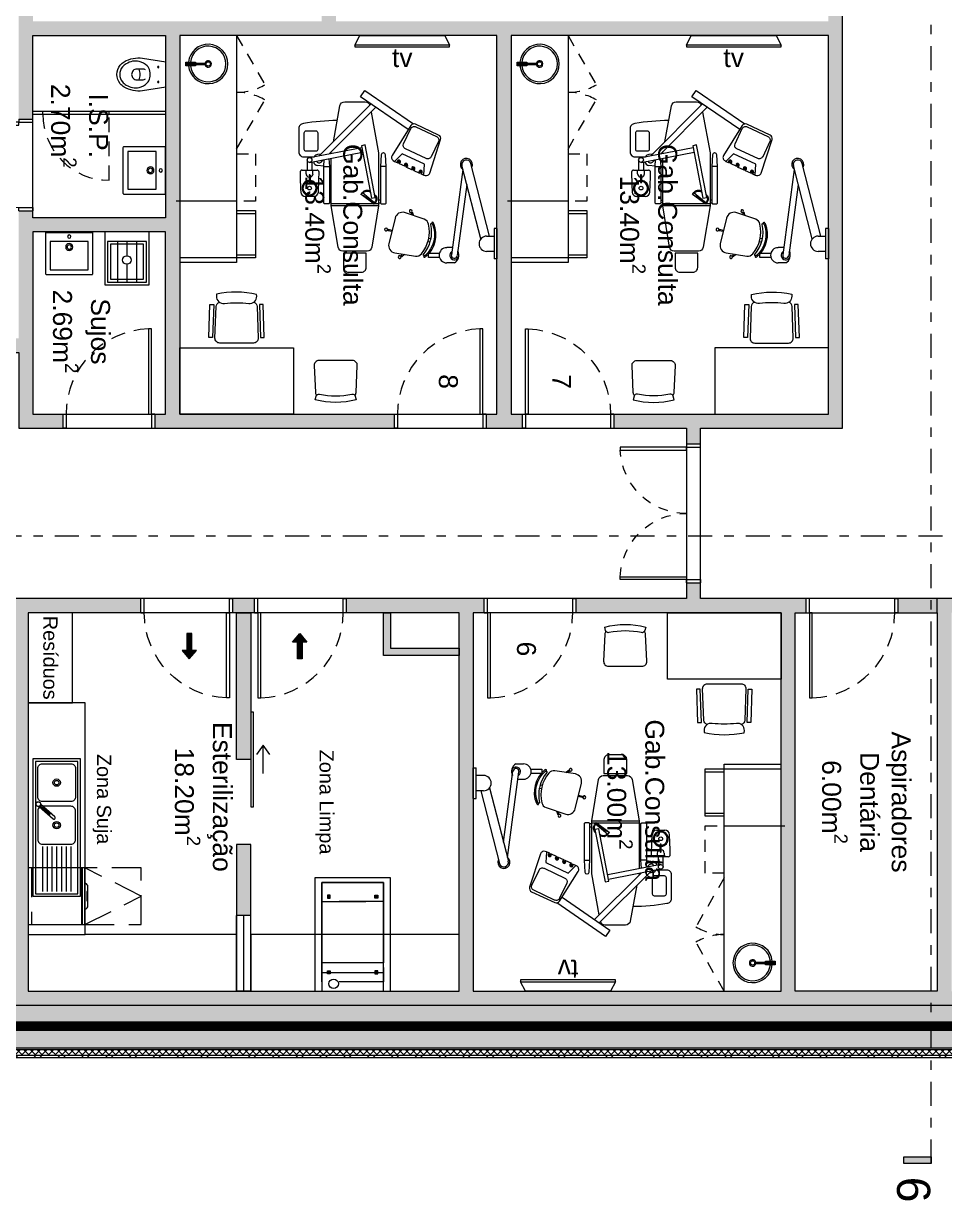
# Model space of a CAD drawing. Header units: metres. Extents: x 83 to 133, y -243 to -94.
# Drawn here: x 98.48 to 108.21, y -150.85 to -138.41 of the extents above; entities that cross this region are included whole.
import ezdxf

# ---------------------------------------------------------------- set-up
doc = ezdxf.new("R2010")
doc.units = ezdxf.units.M
for name, pattern in [('08-128-Piso06_struct$0$HIDDEN', [0.375, 0.25, -0.125]), ('ACAD_ISO03W100', [30, 12, -18]), ('DASHDOT', [25.4, 12.7, -6.35, 0, -6.35]), ('HIDDEN', [2.325005, 1.550003, -0.775002]), ('HIDDEN2', [4.7625, 3.175, -1.5875])]:
    doc.linetypes.add(name, pattern=pattern)
doc.layers.get('0').update_dxf_attribs({"lineweight": 5})
for name, color, linetype, lineweight in [('ARQ Sanitários', 21, 'Continuous', 5), ('ARQ. Equipamento', 153, 'Continuous', 5), ('ARQ. Mobiliário', 33, 'Continuous', 5), ('ARQ_Carpintarias', 6, 'Continuous', 5), ('ARQ_Fenolicos', 132, 'Continuous', 5), ('ARQ_Legendas', 41, 'Continuous', 5), ('ARQ_Legendas Auto', 41, 'Continuous', 5), ('ARQ_Legendas sinalética', 71, 'Continuous', 5), ('ARQ_Mobiliario', 21, 'Continuous', 5), ('ARQ_Mobiliario GTS', 21, 'Continuous', 5), ('ARQ_Pladur', 1, 'Continuous', 5), ('ARQ_Tramas Pladur', 253, 'Continuous', 5), ('ARQ_Vidro', 141, 'Continuous', 5), ('ARQ_Vista', 8, 'Continuous', 5), ('BASE', 7, 'Continuous', 5), ('FOLHA', 15, 'Continuous', 5), ('PLADUR', 1, 'Continuous', 5), ('VISTA', 8, 'Continuous', 5)]:
    doc.layers.add(name, color=color, linetype=linetype, lineweight=lineweight)
doc.styles.get("Standard").update_dxf_attribs({"font": 'arial.ttf'})

# ---------------------------------------------------------------- blocks, each defined once
blk = doc.blocks.new('TS ST_BASE')
at = {"true_color": 0x323232}
blk.add_hatch(color=250, dxfattribs=at).paths.add_polyline_path([(130.981, -149.235), (130.981, -148.785), (85.803, -148.785), (85.803, -149.235), (105.857, -149.235)])
at = {"true_color": 0x808080}
h = blk.add_hatch(dxfattribs=at)
h.set_pattern_fill('FP_8', color=8, style=0, pattern_type=2)
h.set_pattern_definition([(0, (0, 0), (0.1016, 0.0254), [0.00838, -0.06782, 0.00838, -0.06782, -0.4064]), (0, (0, 0), (0.1016, 0.0254), [-0.1524, 0.00838, -0.14402, 0.00838, -0.06782, -0.1778]), (0, (0, 0), (0.1016, 0.0254), [-0.381, 0.00838, -0.04242, 0.00838, -0.11862]), (120, (0.0381, 0.0127), (-0.0727970453, 0.075288181), [0.00838, -0.06782, 0.00838, -0.06782, -0.4064]), (120, (0.0381, 0.0127), (-0.0727970453, 0.075288181), [-0.1524, 0.00838, -0.14402, 0.00838, -0.06782, -0.1778]), (120, (0.0381, 0.0127), (-0.0727970453, 0.075288181), [-0.381, 0.00838, -0.04242, 0.00838, -0.11862]), (240, (0.0508, 0.0635), (-0.0288029547, -0.100688181), [0.00838, -0.06782, 0.00838, -0.06782, -0.4064]), (240, (0.0508, 0.0635), (-0.0288029547, -0.100688181), [-0.1524, 0.00838, -0.14402, 0.00838, -0.06782, -0.1778]), (240, (0.0508, 0.0635), (-0.0288029547, -0.100688181), [-0.381, 0.00838, -0.04242, 0.00838, -0.11862])])
h.paths.add_polyline_path([(131.451, -149.255), (131.451, -149.235), (85.783, -149.235), (85.783, -149.255), (105.857, -149.255)])
at = {"true_color": 0x646464}
h = blk.add_hatch(dxfattribs=at)
h.set_pattern_fill('FP_9', color=251, style=0, pattern_type=2)
h.set_pattern_definition([(45, (0, 0), (-0.12572359, 0.12572359), []), (45, (0, 0.1905), (-0.12572359, 0.12572359), [])])
h.paths.add_polyline_path([(131.531, -149.335), (131.531, -149.315), (85.703, -149.315), (85.703, -149.335), (105.857, -149.335)])
at = {"true_color": 0x808080}
h = blk.add_hatch(dxfattribs=at)
h.set_pattern_fill('FP_10', color=8, style=0, pattern_type=2)
h.set_pattern_definition([(45, (0, 0), (-0.035355339, 0.035355339), []), (135, (0, 0), (-0.035355339, -0.035355339), [])])
h.paths.add_polyline_path([(131.511, -149.315), (131.511, -149.255), (85.723, -149.255), (85.723, -149.315), (105.857, -149.315)])
for p, q in [((131.431, -148.785), (85.703, -148.785)), ((131.431, -149.235), (85.803, -149.235)), ((85.703, -149.335), (131.531, -149.335)), ((131.511, -149.315), (85.723, -149.315)), ((131.451, -149.255), (85.783, -149.255))]:
    blk.add_line(p, q)
blk = doc.blocks.new('Arq Porta 90-flat98')
at = {"color": 0}
for points in [[(0, -0.15), (0.15, -0.15), (0.15, -0.115)], [(0, -0.115), (0, -0.15)], [(0, -0.15), (-0.9, -0.15), (-0.9, -0.18), (0, -0.18), (0, -0.15)], [(0, -1.05), (0.15, -1.05), (0.15, -1.085)], [(0, -1.085), (0, -1.05)]]:
    blk.add_lwpolyline(points, dxfattribs=at)
at = {"layer": 'ARQ_Pladur', "linetype": 'Continuous'}
for p, q in [((0, -0.115), (0.15, -0.115)), ((0, -1.085), (0.15, -1.085))]:
    blk.add_line(p, q, dxfattribs=at)
at = {"layer": 'ARQ_Vista', "linetype": 'HIDDEN', "ltscale": 0.1}
blk.add_arc((0, -0.149), 0.901, 181.9659, 269.9762, dxfattribs=at)
blk = doc.blocks.new('Porta1400')
at = {"color": 0}
for points in [[(-0.7, 0.15), (-0.7, 0.85), (-0.67, 0.85), (-0.67, 0.15), (-0.7, 0.15)], [(0.7, 0.15), (0.7, 0.85), (0.67, 0.85), (0.67, 0.15), (0.7, 0.15)], [(-0.7, 0.15), (-0.7, 0), (-0.735, 0)], [(-0.735, 0.15), (-0.7, 0.15)], [(0.7, 0.15), (0.7, 0), (0.735, 0)], [(0.735, 0.15), (0.7, 0.15)]]:
    blk.add_lwpolyline(points, dxfattribs=at)
at = {"layer": 'ARQ_Pladur', "linetype": 'Continuous'}
for p, q in [((-0.735, 0.15), (-0.735, 0)), ((0.735, 0.15), (0.735, 0))]:
    blk.add_line(p, q, dxfattribs=at)
at = {"layer": 'VISTA', "linetype": 'HIDDEN2', "ltscale": 0.03}
for centre, start, end in [((-0.7, 0.15), 0, 87.5437), ((0.7, 0.15), 92.4563, 180)]:
    blk.add_arc(centre, 0.7, start, end, dxfattribs=at)
blk = doc.blocks.new('Sanita 1-flat1')
at = {"color": 0, "flags": 128}
for points in [[(0, -0.135), (0.244, -0.173, 0.166536), (0.439, -0.134, 0.071556), (0.48, -0.098, 0.182179), (0.515, 0, 0.182179), (0.48, 0.098, 0.071556), (0.439, 0.134, 0.166536), (0.244, 0.173), (0, 0.135)], [(0.215, 0.047, -0.192582), (0.24, 0.057), (0.305, 0.057, -0.424665), (0.36, 0, -0.424665), (0.305, -0.057), (0.24, -0.057, -0.192582), (0.215, -0.047)], [(0.282, -0.057, -0.111568), (0.27, 0, -0.111568), (0.282, 0.057)]]:
    blk.add_lwpolyline(points, format="xyb", dxfattribs=at)
blk.add_lwpolyline([(0.164, 0, -0.087044), (0.179, 0.067, -0.099596), (0.195, 0.09, -0.134764), (0.282, 0.137, -0.113225), (0.352, 0.139, -0.075645), (0.417, 0.112, -0.083682), (0.457, 0.079, -0.182179), (0.485, 0.001), (0.485, -0.001, -0.182179), (0.457, -0.079, -0.083682), (0.417, -0.112, -0.075645), (0.352, -0.139, -0.113225), (0.282, -0.137, -0.134764), (0.195, -0.09, -0.099596), (0.179, -0.067, -0.087044)], format="xyb", close=True, dxfattribs=at)
at = {"color": 0}
for centre in [(0.08, 0.078), (0.08, -0.079)]:
    blk.add_circle(centre, 0.00745, dxfattribs=at)
blk = doc.blocks.new('Sanit Lavatório 4-flat30')
at = {"color": 0}
blk.add_line((-0.25, 0.005), (0.25, 0.005), dxfattribs=at)
blk.add_lwpolyline([(0.24, 0.45, -0.414214), (0.25, 0.44), (0.25, 0), (-0.25, 0), (-0.25, 0.44, -0.414214), (-0.24, 0.45)], format="xyb", close=True, dxfattribs=at)
blk.add_lwpolyline([(-0.2, 0.4), (0.2, 0.4), (0.2, 0.1), (-0.2, 0.1)], close=True, dxfattribs=at)
for centre, radius in [((0, 0.16), 0.0375), ((0, 0.16), 0.023), ((0, 0.05), 0.0175)]:
    blk.add_circle(centre, radius, dxfattribs=at)
blk = doc.blocks.new('Equip Cadeira Dentária-flat6')
at = {"color": 0, "linetype": 'Continuous'}
for p, q in [((0.798, 0.436), (0.798, 0.522)), ((1.04, 0.516), (1.078, 0.516)), ((1.078, 0.559), (1.078, 0.399)), ((1.185, 0.504), (1.078, 0.504)), ((1.023, 0.485), (0.95, 0.485)), ((1.023, 0.473), (0.95, 0.473)), ((1.04, 0.443), (1.078, 0.443)), ((1.164, 0.454), (1.081, 0.454)), ((1.119, 0.329), (1.127, 0.395)), ((1.16, 0.479), (1.268, -0.081)), ((1.21, 0.479), (1.317, -0.072)), ((1.247, 0.36), (1.242, 0.395)), ((0.7, -0.25), (0.7, 0.25)), ((0.72, -0.202), (0.72, 0.25)), ((0.761, 0.27), (0.761, 0.25)), ((1.109, 0.25), (1.111, 0.27)), ((1.115, 0.329), (1.115, 0.27)), ((1.26, 0.25), (1.258, 0.263)), ((0.842, -0.079), (0.729, -0.212)), ((0.72, -0.25), (0.72, -0.206)), ((0.847, -0.157), (0.842, -0.164)), ((0.761, -0.27), (0.761, -0.25)), ((1.115, -0.329), (1.115, -0.27)), ((0.325, -0.772), (0.319, -0.795)), ((0.359, -0.78), (0.354, -0.803))]:
    blk.add_line(p, q, dxfattribs=at)
for points in [[(1.602, 0.187, 0.04351), (1.569, 0.544, 0.414214), (1.519, 0.594), (1.269, 0.594, 0.414214), (1.219, 0.544), (1.219, 0.431)], [(1.174, 0.407, 0.540214), (1.163, 0.358), (1.188, 0.334)], [(1.199, 0.275), (1.115, 0.27), (0.731, 0.27, -0.414214), (0.721, 0.28), (0.721, 0.319, -0.414214), (0.731, 0.329), (1.115, 0.329), (1.189, 0.325)], [(0.428, -0.389), (0.438, -0.348), (0.44, -0.348, 0.447214), (0.451, -0.351), (0.453, -0.351), (0.443, -0.393)], [(0.731, -0.25), (0.731, -0.27, 0.414214), (0.721, -0.28), (0.721, -0.319, 0.414214), (0.731, -0.329), (1.115, -0.329), (1.241, -0.322, 0.398235), (1.26, -0.302), (1.26, -0.297, 0.398235), (1.241, -0.277), (1.115, -0.27), (0.731, -0.27)], [(0.187, -0.523), (0.162, -0.495), (0.163, -0.495, 0.447214), (0.173, -0.49), (0.175, -0.489), (0.191, -0.499)], [(1.449, -0.884), (1.563, -0.64, 0.379025), (1.548, -0.59), (1.233, -0.393, 0.414214), (1.178, -0.405), (1.17, -0.418), (1.155, -0.452), (1.163, -0.456, -2.849), (1.159, -0.465), (1.15, -0.461), (1.118, -0.529), (1.127, -0.533, -2.849), (1.123, -0.542), (1.114, -0.538), (1.082, -0.606), (1.091, -0.61, -2.849), (1.087, -0.619), (1.078, -0.615), (1.046, -0.683), (1.055, -0.687, -2.849), (1.051, -0.696), (1.042, -0.692), (1.026, -0.726), (1.022, -0.74, 0.414214), (1.047, -0.79), (1.4, -0.905, 0.379025), (1.449, -0.884)], [(0.595, -0.622), (0.631, -0.609), (0.63, -0.607, -0.447214), (0.623, -0.598), (0.622, -0.597), (0.603, -0.599)], [(0.173, -0.731, 1.14546), (0.159, -0.737, 0.124165), (0.164, -0.749, 0.323726), (0.512, -0.834, 0.124165), (0.523, -0.825, 1.14546), (0.513, -0.813)]]:
    blk.add_lwpolyline(points, format="xyb", dxfattribs=at)
at = {"color": 0, "linetype": 'Continuous', "flags": 128}
for points in [[(1.473, 0.393), (1.297, 0.393, -0.414214), (1.277, 0.413), (1.277, 0.515, -0.414214), (1.297, 0.535), (1.473, 0.535, -0.414214), (1.493, 0.515), (1.493, 0.413, -0.414214)], [(0.05, -0.12), (0.2, -0.12), (0.2, 0.12), (0.05, 0.12, 0.414214), (0, 0.07), (0, -0.07, 0.414214)], [(1.356, -0.514), (1.516, -0.589, -0.414214), (1.536, -0.642), (1.433, -0.862, -0.414214), (1.38, -0.881), (1.22, -0.806, -0.414214), (1.2, -0.753), (1.303, -0.534, -0.414214)], [(0.187, -0.723, 0.237888), (0.504, -0.8, -0.605717), (0.511, -0.816, -0.122717), (0.506, -0.82, -0.323529), (0.176, -0.74, -0.122717), (0.173, -0.734, -0.605717)]]:
    blk.add_lwpolyline(points, format="xyb", close=True, dxfattribs=at)
at = {"color": 0, "linetype": 'Continuous'}
for points in [[(1.777, -0.17), (1.229, 0.377)], [(0.731, 0.25), (0.731, 0.27)], [(1.25, 0.271), (1.742, -0.221)], [(1.506, -0.563), (1.854, -0.058), (1.92, -0.104), (1.566, -0.617)], [(1.026, -0.726), (1.14, -0.735), (1.25, -0.499), (1.17, -0.418)]]:
    blk.add_lwpolyline(points, dxfattribs=at)
at = {"color": 0, "linetype": 'Continuous', "flags": 128}
for points in [[(1.691, -0.17), (1.26, -0.25), (0.7, -0.25), (0.262, -0.177, -0.366629), (0.22, -0.128), (0.22, 0.128, -0.366629), (0.262, 0.177), (0.7, 0.25), (1.204, 0.25)], [(1.378, 0.228), (1.759, 0.158, -0.361544), (1.8, 0.108), (1.8, -0.108, -0.339517), (1.763, -0.157, -0.339517)], [(0.822, -0.208, -0.402739), (0.74, -0.22), (0.718, -0.204), (0.82, -0.064), (0.842, -0.079, -0.403201), (0.857, -0.161, -0.403201)], [(0.835, -0.087), (0.836, -0.087, -0.414214), (0.847, -0.157)], [(0.804, -0.212, -0.323563), (0.746, -0.212), (0.736, -0.205)], [(1.146, -0.47), (1.151, -0.472, 1.863325), (1.164, -0.445), (1.159, -0.443)], [(1.074, -0.624), (1.079, -0.626, 1.863325), (1.092, -0.599), (1.087, -0.597)], [(1.11, -0.547), (1.115, -0.549, 1.863325), (1.128, -0.522), (1.123, -0.52)], [(1.038, -0.701), (1.043, -0.703, 1.863325), (1.056, -0.676), (1.051, -0.674)]]:
    blk.add_lwpolyline(points, format="xyb", dxfattribs=at)
blk.add_lwpolyline([(1.254, 0.25), (1.26, 0.25), (1.274, 0.247)], dxfattribs=at)
at = {"color": 0, "linetype": 'Continuous'}
blk.add_lwpolyline([(1.336, -0.068), (0.783, -0.175), (0.79, -0.215), (1.344, -0.107)], close=True, dxfattribs=at)
blk.add_lwpolyline([(0.507, -0.777, 0.260869), (0.558, -0.732), (0.629, -0.524, 0.427409), (0.571, -0.424), (0.3, -0.358, 0.427409), (0.203, -0.421), (0.17, -0.638, 0.260869), (0.194, -0.702, 0.234505)], format="xyb", close=True, dxfattribs=at)
for centre, radius in [((0.888, 0.479), 0.02), ((1.185, 0.479), 0.025), ((0.446, -0.346), 0.005), ((0.167, -0.488), 0.005), ((0.63, -0.6), 0.005)]:
    blk.add_circle(centre, radius, dxfattribs=at)
for centre, radius, start, end in [((0.848, 0.522), 0.05, 93.3074, 180), ((0.888, 0.479), 0.08, 4.3667, 355.6333), ((0.888, 0.479), 0.07, 4.992, 355.008), ((1.088, -3.631), 4.21, 90.4102, 93.3074), ((1.04, 0.479), 0.0368, 90, 170.4608), ((1.058, 0.559), 0.02, 0, 90.4102), ((0.848, 0.436), 0.05, 180, 266.6926), ((1.088, 4.589), 4.21, 266.6926, 269.5898), ((0.95, 0.479), 0.00609, 90, 270), ((1.04, 0.479), 0.0368, 189.5392, 270), ((1.023, 0.479), 0.00609, 270, 90), ((1.058, 0.399), 0.02, 269.5898, 0), ((1.176, 0.389), 0.05, 100.0044, 173.0605), ((1.193, 0.389), 0.05, 6.9395, 58.8932), ((0.438, 0.106), 0.418, 312.1143, 336.123), ((0.45, -0.328), 0.015, 268.93, 244.7502), ((0.158, -0.472), 0.015, 308.93, 284.7502), ((0.645, -0.59), 0.015, 228.017, 203.8373), ((0.501, -0.808), 0.0125, 293.2535, 321.2382)]:
    blk.add_arc(centre, radius, start, end, dxfattribs=at)
blk = doc.blocks.new('Equip RX Dentária-flat6')
at = {"color": 0, "linetype": 'Continuous'}
for p, q in [((-0.146, 0.608), (-0.146, 0.724)), ((-0.146, 0.724), (-0.1, 0.724)), ((-0.1, 0.724), (-0.1, 0.608)), ((-0.202, 0.451), (-0.202, 0.531)), ((-0.041, 0.472), (-0.041, 0.531)), ((0.625, 0.319), (-0.126, 0.419)), ((0.786, 0.362), (-0.118, 0.482)), ((0.05, 0.172), (0.825, 0.37)), ((0.08, 0.08), (0.849, 0.276)), ((0.161, 0.029), (-0.161, 0.029)), ((-0.161, 0), (-0.161, 0.029)), ((0.161, 0), (-0.161, 0)), ((-0.08, 0.109), (-0.08, 0.029)), ((0.08, 0.109), (0.08, 0.029)), ((0.161, 0), (0.161, 0.029))]:
    blk.add_line(p, q, dxfattribs=at)
for centre, radius, start, end in [((-0.122, 0.531), 0.0804, 360, 180), ((-0.122, 0.451), 0.0482, 34.2218, 310.6011), ((-0.122, 0.493), 0.0911, 208.0725, 297.3859), ((-0.122, 0.451), 0.0322, 82.4115, 262.4115), ((0.837, 0.323), 0.0643, 242.931, 145.7502), ((0.837, 0.323), 0.0482, 284.3406, 104.3406), ((0, 0.109), 0.0804, 360, 180)]:
    blk.add_arc(centre, radius, start, end, dxfattribs=at)
blk = doc.blocks.new('Sanit Cuba Redonda-flat6')
at = {"color": 0}
blk.add_lwpolyline([(-0.009, -0.165), (-0.02, -0.165), (-0.02, -0.064), (0.02, -0.064), (0.02, -0.165), (0.009, -0.165)], dxfattribs=at)
blk.add_lwpolyline([(-0.009, -0.078), (0.009, -0.078), (0.009, -0.276), (-0.009, -0.276)], close=True, dxfattribs=at)
blk.add_circle((0, -0.3), 0.0225, dxfattribs=at)
for radius, start, end in [(0.208, 95.5217, 84.5532), (0.188, 96.096, 83.9868), (0.0344, 105.1479, 74.8521)]:
    blk.add_arc((0, -0.3), radius, start, end, dxfattribs=at)
blk = doc.blocks.new('Bancada DEN-flat6')
for p, q in [((-1.75, -0.6), (-1.75, 0.039)), ((0, -0.6), (0, 0)), ((-2.4, -0.6), (-2.4, 0)), ((-2.35, -0.6), (-2.35, -0.001)), ((0, -0.6), (-2.4, -0.6))]:
    blk.add_line(p, q)
at = {"linetype": '08-128-Piso06_struct$0$HIDDEN', "ltscale": 0.5}
for p, q in [((-1.2, -0.6), (-0.68, -0.9)), ((0, -0.6), (-0.52, -0.9))]:
    blk.add_line(p, q, dxfattribs=at)
for points in [[(-1.85, -0.6), (-1.85, -0.8), (-2.35, -0.8), (-2.35, -0.6)], [(-2.32, -0.8), (-2.32, -0.6)], [(-1.88, -0.6), (-1.88, -0.8)]]:
    blk.add_lwpolyline(points)
blk.add_lwpolyline([(-1.25, -0.6), (-1.25, -0.8), (-1.75, -0.8), (-1.75, -0.6)], dxfattribs=at)
for centre, start, end in [((-1.2, -0.6), 330, 0), ((0, -0.6), 180, 210)]:
    blk.add_arc(centre, 0.6, start, end, dxfattribs=at)
blk.add_blockref('Sanit Cuba Redonda-flat6', (-0.3, 0))
blk = doc.blocks.new('TV Sala Espera-flat1')
at = {"color": 0}
for p, q in [((-0.5, -0.1), (-0.5, -0.12)), ((-0.5, -0.12), (0.5, -0.12)), ((0.5, -0.12), (0.5, -0.1))]:
    blk.add_line(p, q, dxfattribs=at)
blk.add_lwpolyline([(0.5, -0.1), (-0.5, -0.1), (-0.45, 0), (0.45, 0)], close=True, dxfattribs=at)
at = {"layer": 'ARQ_Legendas', "insert": (0, -0.133), "char_height": 0.2, "width": 1.01605, "attachment_point": 2}
blk.add_mtext('tv', dxfattribs=at)
blk = doc.blocks.new('Mob Cadeira rodada 1-flat56')
for points in [[(0.108, 0.293), (0.458, 0.281), (0.458, 0.241), (0.108, 0.253)], [(0.108, -0.293), (0.458, -0.281), (0.458, -0.241), (0.108, -0.253)]]:
    blk.add_lwpolyline(points, close=True)
blk.add_lwpolyline([(0.481, 0.181, 0.320836), (0.436, 0.217), (0.103, 0.228, 0.430564), (0.05, 0.178), (0.05, -0.178, 0.430564), (0.103, -0.228), (0.436, -0.217, 0.320836), (0.481, -0.181)], format="xyb")
blk.add_lwpolyline([(0.568, -0.212), (0.545, -0.213, -0.46106), (0.469, -0.129, 0.062207), (0.469, 0.129, -0.46106), (0.545, 0.213), (0.565, 0.212, -0.102212)], format="xyb", close=True)
blk = doc.blocks.new('Mob Mesa controlo-flat7')
at = {"color": 0}
blk.add_lwpolyline([(0.7, 0), (0.7, 1.2), (0, 1.2), (0, 0)], close=True, dxfattribs=at)
blk.add_blockref('Mob Cadeira rodada 1-flat56', (0.7, 0.6), dxfattribs=at)
blk = doc.blocks.new('Mob Cadeira 1-flat54')
at = {"color": 0}
blk.add_lwpolyline([(0.44, -0.153, 0.169762), (0.427, -0.123), (0.234, 0.088, 0.430564), (0.161, 0.09), (-0.09, -0.161, 0.430564), (-0.088, -0.234), (0.123, -0.427, 0.169762), (0.153, -0.44)], format="xyb", dxfattribs=at)
blk.add_lwpolyline([(0.156, -0.448, -0.400296), (0.166, -0.408, 0.108355), (0.408, -0.166, -0.400296), (0.448, -0.156), (0.482, -0.176, -0.128747), (0.176, -0.482)], format="xyb", close=True, dxfattribs=at)
blk = doc.blocks.new('Sanit Lavatório 4-flat62')
at = {"color": 0}
blk.add_line((-0.25, 0.005), (0.25, 0.005), dxfattribs=at)
blk.add_lwpolyline([(0.24, 0.45, -0.414214), (0.25, 0.44), (0.25, 0), (-0.25, 0), (-0.25, 0.44, -0.414214), (-0.24, 0.45)], format="xyb", close=True, dxfattribs=at)
blk.add_lwpolyline([(-0.2, 0.4), (0.2, 0.4), (0.2, 0.1), (-0.2, 0.1)], close=True, dxfattribs=at)
for centre, radius in [((0, 0.16), 0.0375), ((0, 0.16), 0.023), ((0, 0.05), 0.0175)]:
    blk.add_circle(centre, radius, dxfattribs=at)
blk = doc.blocks.new('A$C5A2C1647')
at = {"ltscale": 0.5}
h = blk.add_hatch(dxfattribs=at)
h.set_pattern_fill('_USER', color=256, scale=0.1, pattern_type=0)
h.set_pattern_definition([(0, (0.03227, 0.42094), (0, 0.1), [])])
h.paths.add_polyline_path([(1.4175, -0.2025), (1.4175, -0.6075), (2.12625, 0), (1.4175, 0.6075), (1.4175, 0.2025), (0, 0.2025), (0, -0.2025)])
for p, q in [((1.4175, 0.2025), (0, 0.2025)), ((0, 0.2025), (0, -0.2025)), ((2.12625, 0), (1.4175, 0.6075)), ((1.4175, 0.6075), (1.4175, 0.2025)), ((0, -0.2025), (1.4175, -0.2025)), ((1.4175, -0.6075), (2.12625, 0)), ((1.4175, -0.2025), (1.4175, -0.6075))]:
    blk.add_line(p, q)
blk = doc.blocks.new('Tina de bancada 2')
at = {"color": 0}
for p, q in [((0.025, -0.15), (-0.45, -0.15)), ((0.025, -0.2), (-0.45, -0.2)), ((0.025, -0.25), (-0.45, -0.25)), ((0.025, -0.3), (-0.45, -0.3)), ((0.025, -0.35), (-0.45, -0.35)), ((0.025, -0.4), (-0.45, -0.4)), ((0.025, -0.45), (-0.45, -0.45))]:
    blk.add_line(p, q, dxfattribs=at)
blk.add_lwpolyline([(0.95, -0.55), (0.95, -0.05), (-0.5, -0.05), (-0.5, -0.55)], close=True, dxfattribs=at)
blk.add_lwpolyline([(0.925, -0.075), (-0.475, -0.075), (-0.475, -0.525), (0.925, -0.525), (0.925, -0.075)], dxfattribs=at)
for points in [[(0.441, -0.122, 0.247858), (0.4, -0.1), (0.1, -0.1, 0.414214), (0.05, -0.15), (0.05, -0.45, 0.414214), (0.1, -0.5), (0.4, -0.5, 0.414214), (0.45, -0.45), (0.45, -0.153)], [(0.85, -0.1, -0.414214), (0.9, -0.15), (0.9, -0.45, -0.414214), (0.85, -0.5), (0.55, -0.5, -0.414214), (0.5, -0.45), (0.5, -0.15, -0.414214), (0.55, -0.1), (0.85, -0.1)]]:
    blk.add_lwpolyline(points, format="xyb", dxfattribs=at)
blk.add_lwpolyline([(0.448, -0.114), (0.318, -0.263, 1), (0.338, -0.281), (0.468, -0.132)], format="xyb")
blk.add_lwpolyline([(0.49, -0.086, -0.851725), (0.463, -0.13, 0.303347), (0.454, -0.131), (0.369, -0.229, -0.414214), (0.367, -0.229), (0.365, -0.228, -0.414214), (0.365, -0.225), (0.45, -0.128, 0.303347), (0.451, -0.119, -0.851725)], format="xyb", close=True)
for centre, radius in [((0.473, -0.106), 0.0235), ((0.25, -0.3), 0.0388), ((0.25, -0.3), 0.0242), ((0.7, -0.3), 0.0388), ((0.7, -0.3), 0.0242)]:
    blk.add_circle(centre, radius)
blk.add_arc((0.328, -0.271), 0.0135, 138.713, 318.713)
blk = doc.blocks.new('*U421')
at = {"linetype": 'HIDDEN', "ltscale": 0.2}
blk.add_line((-0.3, 0.563), (0.3, 0.563), dxfattribs=at)
for p, q in [((-0.3, 0.035), (0.3, 0.035)), ((-0.3, 0.03), (0.3, 0.03)), ((-0.05, -0.03), (-0.05, -0.02)), ((-0.05, -0.02), (0.05, -0.02)), ((0.05, -0.02), (0.05, -0.03))]:
    blk.add_line(p, q)
for points in [[(-0.3, 0.005), (-0.3, 0.598), (0.3, 0.598), (0.3, 0.005, -0.414214), (0.295, 0), (-0.295, 0, -0.414214)], [(0.139, 0, -0.232477), (0.113, -0.03), (-0.113, -0.03, -0.232477), (-0.138, 0)]]:
    blk.add_lwpolyline(points, format="xyb", close=True)
blk.add_lwpolyline([(-0.3, 0), (0.3, 0), (0.3, -0.595), (-0.3, -0.595)], close=True, dxfattribs=at)
blk.add_lwpolyline([(0.3, 0), (0, -0.595), (-0.3, 0)], dxfattribs=at)
blk = doc.blocks.new('Sanit Pia despejos-flat2')
at = {"color": 0}
for p, q in [((0.235, 0.6), (-0.235, 0.6)), ((-0.235, 0.6), (-0.235, 0.04)), ((0.205, 0.57), (-0.205, 0.57)), ((-0.205, 0.57), (-0.205, 0.14)), ((0.175, 0.54), (-0.175, 0.54)), ((-0.175, 0.54), (-0.175, 0.17)), ((-0.1, 0.14), (-0.1, 0.57)), ((0, 0.382), (0, 0.57)), ((0.1, 0.14), (0.1, 0.57)), ((0.175, 0.17), (0.175, 0.54)), ((0.205, 0.14), (0.205, 0.57)), ((0.235, 0.04), (0.235, 0.6)), ((0, 0.14), (0, 0.292)), ((-0.205, 0.14), (0.205, 0.14)), ((-0.175, 0.17), (0.175, 0.17)), ((-0.235, 0.04), (0.235, 0.04))]:
    blk.add_line(p, q, dxfattribs=at)
blk.add_circle((0, 0.337), 0.045, dxfattribs=at)
blk.add_circle((0, 0.337), 0.045, dxfattribs=at)

msp = doc.modelspace()

# ---------------------------------------------------------------- hatches: boundary and pattern name
at = {"layer": 'ARQ_Tramas Pladur'}
h = msp.add_hatch(color=256, dxfattribs=at)
h.dxf.hatch_style = 1
h.paths.add_polyline_path([(107.131, -142.685), (107.131, -138.27), (106.981, -138.27), (106.981, -138.385), (101.781, -138.385), (101.781, -135.385), (102.781, -135.385), (102.781, -135.235), (102.781, -130.938), (102.631, -130.938), (102.631, -132.713), (102.516, -132.713), (102.516, -132.863), (102.631, -132.863), (102.631, -135.235), (101.031, -135.235), (101.031, -132.863), (101.546, -132.863), (101.546, -132.713), (101.031, -132.713), (101.031, -132.598), (100.881, -132.598), (100.881, -135.235), (98.841, -135.235), (98.841, -133.905), (98.581, -133.905), (98.581, -131.513), (100.881, -131.513), (100.881, -131.628), (101.031, -131.628), (101.031, -131.248), (100.881, -131.248), (100.881, -131.363), (98.581, -131.363), (98.581, -129.163), (100.881, -129.163), (100.881, -130.278), (101.031, -130.278), (101.031, -129.013), (98.431, -129.013), (98.431, -134.275), (98.691, -134.275), (98.691, -135.235), (98.431, -135.235), (98.431, -135.985), (98.266, -135.985), (98.266, -136.135), (98.431, -136.135), (98.431, -137.3), (98.581, -137.3), (98.581, -135.385), (101.631, -135.385), (101.631, -138.385), (98.581, -138.385), (98.581, -138.27), (98.431, -138.27), (98.431, -139.417), (98.581, -139.417), (98.581, -138.535), (99.981, -138.535), (99.981, -140.46), (98.581, -140.46), (98.581, -140.387), (98.431, -140.387), (98.431, -141.735), (98.266, -141.735), (98.266, -141.885), (98.431, -141.885), (98.431, -142.685), (98.896, -142.685), (98.896, -142.535), (98.581, -142.535), (98.581, -140.61), (99.981, -140.61), (99.981, -142.535), (99.866, -142.535), (99.866, -142.685), (102.396, -142.685), (102.396, -142.535), (100.131, -142.535), (100.131, -138.535), (103.481, -138.535), (103.481, -142.535), (103.366, -142.535), (103.366, -142.685), (103.746, -142.685), (103.746, -142.535), (103.631, -142.535), (103.631, -138.535), (106.981, -138.535), (106.981, -142.535), (104.716, -142.535), (104.716, -142.685), (105.481, -142.685), (105.481, -142.85), (105.631, -142.85), (105.631, -142.685)])
h = msp.add_hatch(color=256, dxfattribs=at)
h.dxf.hatch_style = 1
h.paths.add_polyline_path([(108.131, -148.785), (108.131, -148.635), (106.631, -148.635), (106.631, -144.635), (106.746, -144.635), (106.746, -144.485), (105.631, -144.485), (105.631, -144.32), (105.481, -144.32), (105.481, -144.485), (104.316, -144.485), (104.316, -144.635), (106.481, -144.635), (106.481, -148.635), (103.231, -148.635), (103.231, -144.635), (103.346, -144.635), (103.346, -144.485), (101.891, -144.485), (101.891, -144.635), (103.081, -144.635), (103.081, -148.635), (98.531, -148.635), (98.531, -144.635), (99.721, -144.635), (99.721, -144.485), (96.266, -144.485), (96.266, -144.635), (98.381, -144.635), (98.381, -148.635), (95.181, -148.635), (95.181, -144.635), (95.296, -144.635), (95.296, -144.485), (94.941, -144.485), (94.941, -144.745), (93.981, -144.745), (93.981, -144.485), (92.916, -144.485), (92.916, -144.635), (93.831, -144.635), (93.831, -144.895), (95.031, -144.895), (95.031, -148.635), (91.831, -148.635), (91.831, -144.635), (91.946, -144.635), (91.946, -144.485), (91.566, -144.485), (91.566, -144.635), (91.681, -144.635), (91.681, -148.635), (88.281, -148.635), (88.281, -144.635), (90.596, -144.635), (90.596, -144.485), (90.481, -144.485), (90.481, -144.32), (90.331, -144.32), (90.331, -144.485), (88.131, -144.485), (88.131, -148.785)])
h = msp.add_hatch(color=256, dxfattribs=at)
h.dxf.hatch_style = 1
h.paths.add_polyline_path([(100.921, -144.635), (100.921, -144.485), (100.691, -144.485), (100.691, -144.635)])
h = msp.add_hatch(color=256, dxfattribs=at)
h.dxf.hatch_style = 1
h.paths.add_polyline_path([(128.546, -144.635), (128.546, -144.485), (126.031, -144.485), (126.031, -144.635)])
h.paths.add_polyline_path([(108.131, -144.635), (108.131, -144.485), (107.716, -144.485), (107.716, -144.635)])
h.paths.add_polyline_path([(117.196, -144.635), (117.196, -144.485), (110.566, -144.485), (110.566, -144.635), (113.081, -144.635), (113.081, -146.825), (113.231, -146.825), (113.231, -146.71), (114.531, -146.71), (114.531, -148.635), (113.231, -148.635), (113.231, -147.795), (113.081, -147.795), (113.081, -148.635), (108.281, -148.635), (108.281, -144.635), (109.596, -144.635), (109.596, -144.485), (108.131, -144.485), (108.131, -148.785), (126.031, -148.785), (126.031, -146.445), (125.881, -146.445), (125.881, -146.56), (124.581, -146.56), (124.581, -144.635), (125.881, -144.635), (125.881, -145.475), (126.031, -145.475), (126.031, -144.485), (121.916, -144.485), (121.916, -144.635), (124.431, -144.635), (124.431, -146.825), (124.581, -146.825), (124.581, -146.71), (125.881, -146.71), (125.881, -148.635), (124.581, -148.635), (124.581, -147.795), (124.431, -147.795), (124.431, -148.635), (119.631, -148.635), (119.631, -144.635), (120.946, -144.635), (120.946, -144.485), (118.166, -144.485), (118.166, -144.635), (119.481, -144.635), (119.481, -148.635), (114.681, -148.635), (114.681, -146.445), (114.531, -146.445), (114.531, -146.56), (113.231, -146.56), (113.231, -144.635), (114.531, -144.635), (114.531, -145.475), (114.681, -145.475), (114.681, -144.635)])
h = msp.add_hatch(color=256, dxfattribs=at)
h.dxf.hatch_style = 1
h.paths.add_polyline_path([(100.731, -146.185), (100.881, -146.185), (100.881, -144.635), (100.731, -144.635)])
h = msp.add_hatch(color=256, dxfattribs=at)
h.dxf.hatch_style = 1
h.paths.add_polyline_path([(102.281, -145.085), (102.356, -145.085), (102.356, -144.635), (102.281, -144.635)])
h = msp.add_hatch(color=256, dxfattribs=at)
h.dxf.hatch_style = 1
h.paths.add_polyline_path([(103.081, -145.085), (103.081, -145.01), (102.356, -145.01), (102.356, -145.085)])
h = msp.add_hatch(color=256, dxfattribs=at)
h.dxf.hatch_style = 1
h.paths.add_polyline_path([(100.731, -147.835), (100.881, -147.835), (100.881, -147.085), (100.731, -147.085)])
at = {"layer": 'FOLHA'}
h = msp.add_hatch(color=256, dxfattribs=at)
h.dxf.hatch_style = 1
h.paths.add_polyline_path([(108.066, -150.384), (108.066, -150.454), (107.779, -150.454), (107.779, -150.384)])

# ---------------------------------------------------------------- linework, layer by layer
at = {"color": 5, "linetype": 'DASHDOT', "ltscale": 0.05, "true_color": 0x0000f5, "const_width": 0.1}
msp.add_lwpolyline([(85.953, -100.343), (131.209, -100.343), (131.209, -149.004), (85.953, -149.004)], close=True, dxfattribs=at)
at = {"layer": 'ARQ. Equipamento'}
for points in [[(101.556, -148.635), (102.356, -148.635), (102.356, -147.435), (101.556, -147.435), (101.556, -148.635)], [(101.691, -147.62), (101.721, -147.65)], [(101.691, -147.65), (101.721, -147.62)], [(102.221, -147.62), (102.191, -147.65)], [(102.221, -147.65), (102.191, -147.62)], [(101.691, -148.45), (101.721, -148.42)], [(101.691, -148.42), (101.721, -148.45)], [(102.221, -148.45), (102.191, -148.42)], [(102.221, -148.42), (102.191, -148.45)]]:
    msp.add_lwpolyline(points, dxfattribs=at)
for points in [[(102.281, -147.485), (102.281, -148.335), (101.631, -148.335), (101.631, -147.485)], [(102.281, -148.435), (102.281, -147.485), (101.631, -147.485), (101.631, -148.435)], [(101.691, -147.62), (101.691, -147.65), (101.721, -147.65), (101.721, -147.62)], [(102.221, -147.62), (102.221, -147.65), (102.191, -147.65), (102.191, -147.62)], [(101.691, -148.45), (101.691, -148.42), (101.721, -148.42), (101.721, -148.45)], [(102.221, -148.45), (102.221, -148.42), (102.191, -148.42), (102.191, -148.45)]]:
    msp.add_lwpolyline(points, close=True, dxfattribs=at)
at = {"layer": 'ARQ. Equipamento', "linetype": 'HIDDEN', "ltscale": 0.3}
for points in [[(102.281, -147.685), (102.281, -148.535), (101.631, -148.535), (101.631, -147.685)], [(102.281, -148.635), (102.281, -147.685), (101.631, -147.685), (101.631, -148.635)]]:
    msp.add_lwpolyline(points, close=True, dxfattribs=at)
at = {"layer": 'ARQ. Equipamento'}
msp.add_circle((101.756, -148.556), 0.05, dxfattribs=at)
at = {"layer": 'ARQ. Mobiliário'}
msp.add_line((101.677, -148.635), (101.965, -148.635), dxfattribs=at)
at = {"layer": 'ARQ_Carpintarias'}
for p, q in [((101.011, -146.035), (100.941, -146.134)), ((101.011, -146.335), (101.011, -146.035)), ((101.082, -146.134), (101.011, -146.035))]:
    msp.add_line(p, q, dxfattribs=at)
msp.add_lwpolyline([(100.881, -146.685), (100.911, -146.685), (100.911, -145.685), (100.881, -145.685), (100.881, -146.685)], dxfattribs=at)
at = {"layer": 'ARQ_Fenolicos'}
for p, q in [((98.581, -139.335), (99.981, -139.335)), ((98.581, -139.365), (99.981, -139.365)), ((98.685, -139.365), (98.685, -139.335)), ((99.385, -139.365), (99.385, -139.335)), ((100.821, -146.185), (100.791, -146.185)), ((100.821, -147.085), (100.791, -147.085))]:
    msp.add_line(p, q, dxfattribs=at)
at = {"layer": 'ARQ_Fenolicos', "color": 8, "linetype": 'HIDDEN', "ltscale": 0.1}
msp.add_line((99.385, -140.065), (99.385, -139.365), dxfattribs=at)
msp.add_arc((99.385, -139.365), 0.7, 180, 270, dxfattribs=at)
at = {"layer": 'ARQ_Mobiliario'}
for points in [[(98.997, -145.585), (98.997, -144.635), (98.531, -144.635), (98.531, -145.585)], [(99.131, -145.585), (98.531, -145.585), (98.531, -148.035), (99.131, -148.035)]]:
    msp.add_lwpolyline(points, close=True, dxfattribs=at)
for points in [[(99.131, -148.635), (100.731, -148.635), (100.731, -148.035), (99.131, -148.035)], [(100.881, -148.635), (103.081, -148.635), (103.081, -148.035), (103.081, -148.035), (103.081, -148.035), (100.881, -148.035), (100.881, -148.635)], [(102.681, -148.035), (102.373, -148.035)]]:
    msp.add_lwpolyline(points, dxfattribs=at)
at = {"layer": 'ARQ_Tramas Pladur'}
msp.add_line((108.131, -144.635), (108.131, -144.485), dxfattribs=at)
at = {"layer": 'ARQ_Vidro', "linetype": 'Continuous'}
for p, q in [((100.881, -147.835), (100.731, -147.835)), ((100.731, -148.635), (100.731, -147.835)), ((100.806, -148.635), (100.806, -147.835)), ((100.881, -148.635), (100.881, -147.835)), ((100.881, -148.635), (100.731, -148.635))]:
    msp.add_line(p, q, dxfattribs=at)
at = {"layer": 'FOLHA', "linetype": 'DASHDOT', "ltscale": 0.02}
for p, q in [((108.066, -150.454), (108.066, -97.794)), ((132.506, -143.825), (83.799, -143.825))]:
    msp.add_line(p, q, dxfattribs=at)
at = {"layer": 'FOLHA'}
msp.add_lwpolyline([(108.066, -150.384), (108.066, -150.454), (107.779, -150.454), (107.779, -150.384), (108.066, -150.384)], dxfattribs=at)
at = {"layer": 'PLADUR'}
for points in [[(130.831, -144.485), (105.631, -144.485), (105.631, -142.685), (107.131, -142.685), (107.131, -129.963), (108.831, -129.963)], [(100.806, -144.635), (100.881, -144.635), (100.881, -146.185), (100.731, -146.185), (100.731, -144.635), (100.806, -144.635)], [(103.081, -145.01), (103.081, -145.085), (102.281, -145.085), (102.281, -144.635), (102.356, -144.635), (102.356, -145.01), (103.081, -145.01)], [(100.731, -147.085), (100.731, -148.635), (100.881, -148.635), (100.881, -147.085), (100.731, -147.085)]]:
    msp.add_lwpolyline(points, dxfattribs=at)
for points in [[(99.981, -140.46), (98.581, -140.46), (98.581, -138.535), (99.981, -138.535)], [(103.481, -138.535), (100.131, -138.535), (100.131, -142.535), (103.481, -142.535)], [(106.981, -138.535), (103.631, -138.535), (103.631, -142.535), (106.981, -142.535)], [(99.981, -140.61), (98.581, -140.61), (98.581, -142.535), (99.981, -142.535)], [(98.431, -142.685), (105.481, -142.685), (105.481, -144.485), (90.481, -144.485), (90.481, -142.685), (96.631, -142.685), (96.631, -141.885), (98.431, -141.885)], [(103.081, -144.635), (98.531, -144.635), (98.531, -148.635), (103.081, -148.635)], [(106.481, -144.635), (103.231, -144.635), (103.231, -148.635), (106.481, -148.635)], [(106.631, -148.635), (106.631, -144.635), (108.131, -144.635), (108.131, -148.635)]]:
    msp.add_lwpolyline(points, close=True, dxfattribs=at)

# ---------------------------------------------------------------- block references
at = {"layer": 'ARQ Sanitários', "xscale": -1}
msp.add_blockref('Sanita 1-flat1', (99.983, -138.946), dxfattribs=at)
for name, p, rotation in [('Sanit Lavatório 4-flat30', (99.981, -139.96), 90), ('Sanit Lavatório 4-flat62', (98.964, -140.61), 180)]:
    msp.add_blockref(name, p, dxfattribs=dict(at, rotation=rotation))
at = {"layer": 'ARQ Sanitários', "rotation": 180}
msp.add_blockref('Sanit Pia despejos-flat2', (99.573, -140.57), dxfattribs=at)
at = {"layer": 'ARQ. Equipamento', "xscale": -1, "rotation": 90}
msp.add_blockref('*U421', (99.129, -147.63), dxfattribs=at)
at = {"layer": 'ARQ_Carpintarias'}
msp.add_blockref('Arq Porta 90-flat98', (98.431, -139.302), dxfattribs=at)
for p, rotation in [((99.981, -142.535), 270), ((103.481, -142.535), 270), ((100.806, -144.635), 90), ((103.231, -144.635), 90), ((106.631, -144.635), 90)]:
    msp.add_blockref('Arq Porta 90-flat98', p, dxfattribs=dict(at, rotation=rotation))
at = {"layer": 'ARQ_Carpintarias', "xscale": -1}
for p, rotation in [((103.631, -142.535), 90), ((100.806, -144.635), 270)]:
    msp.add_blockref('Arq Porta 90-flat98', p, dxfattribs=dict(at, rotation=rotation))
at = {"layer": 'ARQ_Carpintarias', "linetype": 'Continuous', "xscale": -1, "rotation": 90}
msp.add_blockref('Porta1400', (105.631, -143.585), dxfattribs=at)
at = {"layer": 'ARQ_Mobiliario', "linetype": 'Continuous'}
for p, rotation in [((100.131, -138.535), 90), ((103.631, -138.535), 90), ((106.481, -148.635), 270)]:
    msp.add_blockref('Bancada DEN-flat6', p, dxfattribs=dict(at, rotation=rotation))
at = {"layer": 'ARQ_Mobiliario', "rotation": 90}
msp.add_blockref('Tina de bancada 2', (98.531, -147.13), dxfattribs=at)
at = {"layer": 'ARQ_Mobiliario GTS'}
for name, p, rotation in [('TV Sala Espera-flat1', (102.481, -138.535), 0.0001048529692130559), ('TV Sala Espera-flat1', (105.981, -138.535), 0.0001048529692130559), ('Equip Cadeira Dentária-flat6', (101.981, -141.035), 90), ('Equip Cadeira Dentária-flat6', (105.481, -141.035), 90), ('Equip RX Dentária-flat6', (103.481, -140.735), 90), ('Equip RX Dentária-flat6', (106.981, -140.735), 90), ('Mob Mesa controlo-flat7', (106.981, -142.535), 90), ('Mob Cadeira 1-flat54', (101.778, -141.919), 314.9999999999999), ('Mob Cadeira 1-flat54', (104.835, -145.251), 134.9999999999999), ('Equip Cadeira Dentária-flat6', (104.731, -146.135), 270), ('Equip RX Dentária-flat6', (103.231, -146.435), 270), ('TV Sala Espera-flat1', (104.231, -148.635), 180.0001048529692)]:
    msp.add_blockref(name, p, dxfattribs=dict(at, rotation=rotation))
at = {"layer": 'ARQ_Mobiliario GTS', "xscale": -1}
for name, p, rotation in [('Mob Mesa controlo-flat7', (100.131, -142.535), 270), ('Mob Cadeira 1-flat54', (105.135, -141.919), 45.00000000000009), ('Mob Mesa controlo-flat7', (106.481, -144.635), 90)]:
    msp.add_blockref(name, p, dxfattribs=dict(at, rotation=rotation))
at = {"layer": 'ARQ_Vista', "linetype": 'ACAD_ISO03W100', "yscale": 0.125, "zscale": 0.125, "rotation": 270}
for p, xscale in [((100.232, -144.855), 0.125), ((101.398, -145.121), -0.125)]:
    msp.add_blockref('A$C5A2C1647', p, dxfattribs=dict(at, xscale=xscale))
at = {"layer": 'BASE'}
msp.add_blockref('TS ST_BASE', (0, 0), dxfattribs=at)

# ---------------------------------------------------------------- texts
at = {"layer": 'ARQ_Legendas', "char_height": 0.15, "attachment_point": 5, "rotation": 270}
for s, insert in [('Resíduos', (98.764, -145.11)), ('Zona Suja', (99.309, -146.604)), ('Zona Limpa', (101.66, -146.635))]:
    msp.add_mtext_dynamic_manual_height_columns(s, width=1.96606, gutter_width=1, heights=[0], dxfattribs=dict(at, insert=insert))
at = {"layer": 'ARQ_Legendas Auto', "char_height": 0.2, "width": 1.3, "attachment_point": 5, "rotation": 270}
for s, insert in [('\\A1;I.S.P.\\P2.70m{\\H0.7x;\\S2^ ;}', (99.072, -139.488)), ('\\A1;Gab.Consulta\\P13.40m{\\H0.7x;\\S2^ ;}', (101.756, -140.535)), ('\\A1;Gab.Consulta\\P13.40m{\\H0.7x;\\S2^ ;}', (105.081, -140.535)), ('\\A1;Sujos\\P2.69m{\\H0.7x;\\S2^ ;}', (99.092, -141.662)), ('\\A1;Esterilização\\P18.20m{\\H0.7x;\\S2^ ;}', (100.379, -146.58)), ('\\A1;Gab.Consulta\\P13.00m{\\H0.7x;\\S2^ ;}', (104.945, -146.616)), ('\\A1;Aspiradores Dentária\\P6.00m{\\H0.7x;\\S2^ ;}', (107.381, -146.635))]:
    msp.add_mtext(s, dxfattribs=dict(at, insert=insert))
at = {"layer": 'ARQ_Legendas sinalética', "char_height": 0.2, "width": 0.81601, "attachment_point": 5, "rotation": 270}
for s, insert in [('8', (102.966, -142.192)), ('7', (104.164, -142.192)), ('6', (103.791, -145.017))]:
    msp.add_mtext(s, dxfattribs=dict(at, insert=insert))
at = {"layer": 'FOLHA', "insert": (107.701, -150.595), "char_height": 0.35, "attachment_point": 7, "rotation": 269.9857}
msp.add_mtext_dynamic_manual_height_columns('6', width=0.35, gutter_width=1, heights=[0], dxfattribs=at)

doc.saveas('drawing.dxf')
